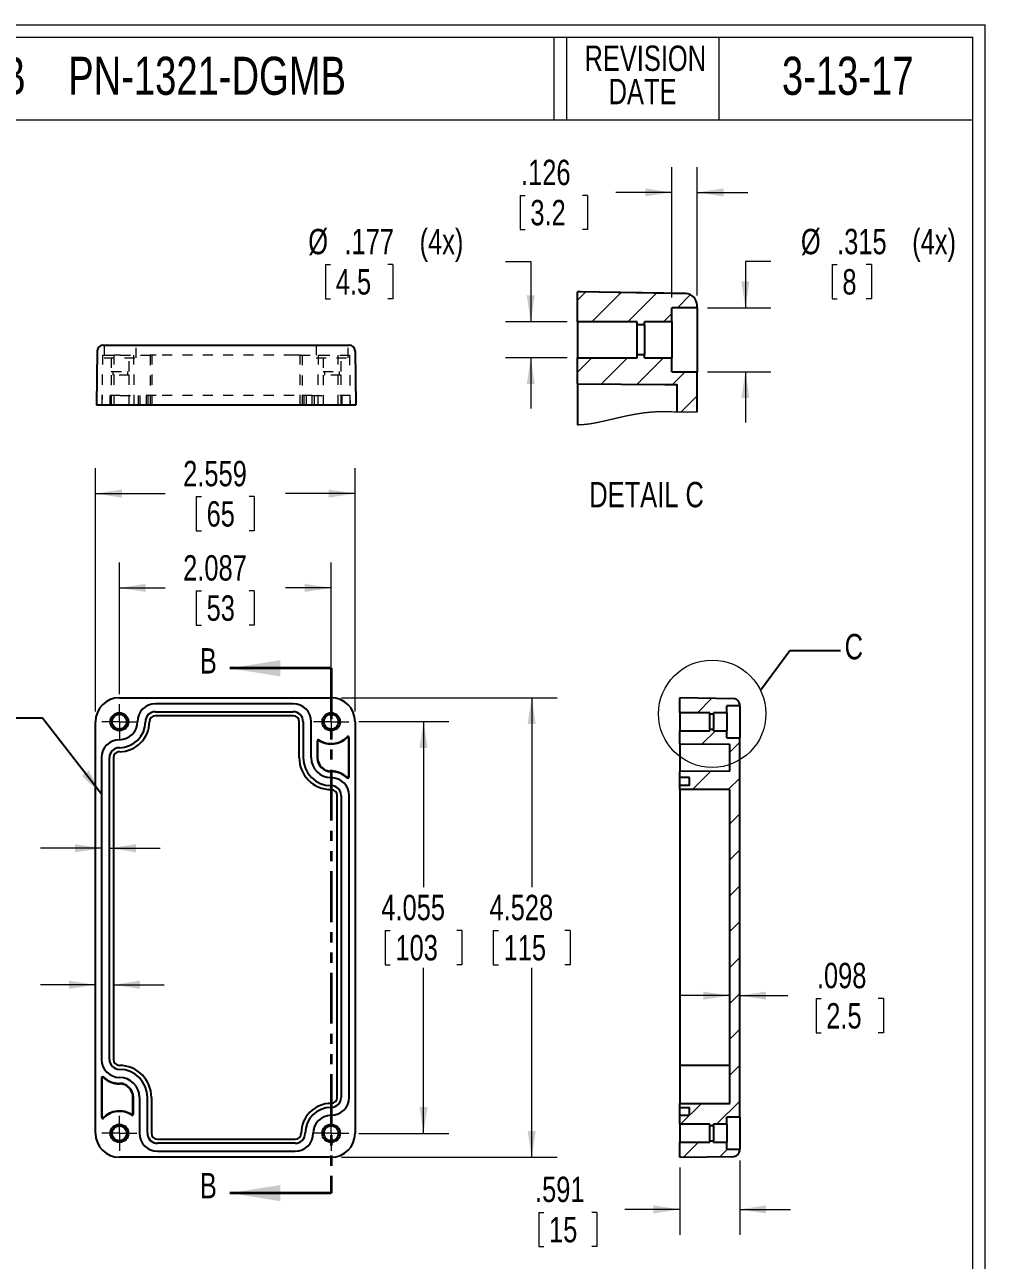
# Model space of a CAD drawing. Header units: inches. Extents: x 0.5 to 33.5, y 0.5 to 21.5.
# Drawn here: x 24.04 to 33.5, y 9.36 to 21.53 of the extents above; entities that cross this region are included whole.
import ezdxf

# ---------------------------------------------------------------- set-up
doc = ezdxf.new("R2010")
doc.units = ezdxf.units.IN
doc.header["$LTSCALE"] = 2
doc.header["$MEASUREMENT"] = 0
doc.linetypes.add('HIDDEN', pattern=[0.075, 0.05, -0.025])
doc.linetypes.add('PHANTOM', pattern=[0.5, 0.25, -0.05, 0.05, -0.05, 0.05, -0.05])
doc.styles.add('SLDTEXTSTYLE0', font='TXT', dxfattribs={"width": 0.75})
doc.dimstyles.new('SLDDIMSTYLE0', dxfattribs={"dimtxt": 0.25, "dimasz": 0.26, "dimexe": 0, "dimexo": 0.0625, "dimgap": 0.0625, "dimtad": 0, "dimtih": 1, "dimtoh": 1, "dimdec": 3, "dimrnd": 1e-09, "dimzin": 12, "dimdsep": 46, "dimtxsty": 'SLDTEXTSTYLE0', "dimsah": 1, "dimcen": 0.09, "dimadec": 0, "dimazin": 3, "dimtfac": 1, "dimtdec": 3, "dimtofl": 0, "dimtmove": 0, "dimatfit": 3, "dimfxl": 1, "dimfrac": 2, "dimtolj": 1, "dimtzin": 12, "dimarcsym": 0})
doc.dimstyles.new('SLDDIMSTYLE4', dxfattribs={"dimtxt": 0.25, "dimasz": 0.26, "dimexe": 0, "dimexo": 0.0625, "dimgap": 0.0625, "dimtad": 0, "dimtih": 1, "dimtoh": 1, "dimdec": 3, "dimrnd": 1e-09, "dimzin": 12, "dimdsep": 46, "dimtxsty": 'SLDTEXTSTYLE0', "dimsah": 1, "dimcen": 0.09, "dimadec": 0, "dimazin": 3, "dimtfac": 1, "dimtdec": 3, "dimtmove": 0, "dimatfit": 0, "dimfxl": 1, "dimfrac": 2, "dimtolj": 1, "dimtzin": 12, "dimarcsym": 0})
doc.dimstyles.new('SLDDIMSTYLE5', dxfattribs={"dimtxt": 0.18, "dimasz": 0.26, "dimexe": 0, "dimexo": 0.0625, "dimgap": 0, "dimtad": 0, "dimtih": 1, "dimtoh": 1, "dimdec": 0, "dimrnd": 1e-09, "dimzin": 0, "dimdsep": 46, "dimtxsty": 'Standard', "dimsah": 1, "dimcen": 0.09, "dimadec": 0, "dimazin": 0, "dimtfac": 0.26, "dimtdec": 0, "dimtofl": 0, "dimtmove": 0, "dimatfit": 3, "dimfxl": 1, "dimfrac": 2, "dimtolj": 1, "dimtzin": 0, "dimarcsym": 0})
doc.dimstyles.new('SLDDIMSTYLE7', dxfattribs={"dimtxt": 0.18, "dimasz": 0.26, "dimexe": 0, "dimexo": 0.0625, "dimgap": 0, "dimtad": 0, "dimtih": 1, "dimtoh": 1, "dimdec": 0, "dimrnd": 1e-09, "dimzin": 0, "dimdsep": 46, "dimtxsty": 'Standard', "dimblk1": 'NONE', "dimblk2": 'NONE', "dimsah": 1, "dimcen": 0.09, "dimadec": 0, "dimazin": 0, "dimtfac": 0.26, "dimtdec": 0, "dimtofl": 0, "dimtmove": 0, "dimatfit": 3, "dimldrblk": 'NONE', "dimfxl": 1, "dimfrac": 2, "dimtolj": 1, "dimtzin": 0, "dimarcsym": 0})
doc.dimstyles.new('SLDDIMSTYLE8', dxfattribs={"dimtxt": 0.25, "dimasz": 0.26, "dimexe": 0, "dimexo": 0.0625, "dimgap": 0.0625, "dimtad": 0, "dimtih": 1, "dimtoh": 1, "dimdec": 3, "dimlfac": 0.5, "dimrnd": 1e-09, "dimzin": 12, "dimdsep": 46, "dimtxsty": 'SLDTEXTSTYLE0', "dimsah": 1, "dimcen": 0.09, "dimadec": 0, "dimazin": 3, "dimtfac": 1, "dimtdec": 3, "dimtmove": 0, "dimatfit": 0, "dimfxl": 1, "dimfrac": 2, "dimtolj": 1, "dimtzin": 12, "dimarcsym": 0})

# ---------------------------------------------------------------- blocks, each defined once
blk = doc.blocks.new('SW_NOTE_5')
at = {"color": 0, "linetype": 'Continuous', "lineweight": 0, "char_height": 0.25, "attachment_point": 2, "style": 'SLDTEXTSTYLE0'}
for s, insert in [('REVISION', (0.734, 0.322)), ('DATE', (0.707, -0.006))]:
    blk.add_mtext(s, dxfattribs=dict(at, insert=insert))
blk = doc.blocks.new('_D_33')
at = {"color": 7, "linetype": 'Continuous', "lineweight": 18}
for p, q in [((24.733, 14.768), (24.733, 17.165)), ((27.292, 14.768), (27.292, 17.165)), ((24.733, 16.915), (25.421, 16.915)), ((25.726, 16.885), (25.726, 16.548)), ((25.726, 16.885), (25.777, 16.885)), ((26.298, 16.885), (26.248, 16.885)), ((26.298, 16.885), (26.298, 16.548)), ((27.292, 16.915), (26.604, 16.915)), ((25.726, 16.548), (25.777, 16.548)), ((26.298, 16.548), (26.248, 16.548))]:
    blk.add_line(p, q, dxfattribs=at)
for points in [[(24.733, 16.915), (24.993, 16.875), (24.993, 16.955)], [(27.292, 16.915), (27.032, 16.955), (27.032, 16.875)]]:
    blk.add_solid(points, dxfattribs=at)
at = {"color": 7, "linetype": 'Continuous', "lineweight": 18, "char_height": 0.25, "attachment_point": 1, "style": 'SLDTEXTSTYLE0'}
for s, insert in [('2.559', (25.597, 17.237)), ('65', (25.828, 16.84))]:
    blk.add_mtext(s, dxfattribs=dict(at, insert=insert))
blk = doc.blocks.new('_D_34')
at = {"color": 7, "linetype": 'Continuous', "lineweight": 18}
for p, q in [((27.328, 14.668), (28.216, 14.668)), ((27.966, 14.668), (27.966, 13.037)), ((27.587, 12.61), (27.587, 12.273)), ((27.587, 12.61), (27.638, 12.61)), ((28.344, 12.61), (28.293, 12.61)), ((28.344, 12.61), (28.344, 12.273)), ((27.587, 12.273), (27.638, 12.273)), ((27.966, 10.612), (27.966, 12.243)), ((28.344, 12.273), (28.293, 12.273)), ((27.328, 10.612), (28.216, 10.612))]:
    blk.add_line(p, q, dxfattribs=at)
for points in [[(27.966, 14.668), (27.926, 14.408), (28.006, 14.408)], [(27.966, 10.612), (28.006, 10.872), (27.926, 10.872)]]:
    blk.add_solid(points, dxfattribs=at)
at = {"color": 7, "linetype": 'Continuous', "lineweight": 18, "char_height": 0.25, "attachment_point": 1, "style": 'SLDTEXTSTYLE0'}
for s, insert in [('4.055', (27.55, 12.962)), ('103', (27.689, 12.566))]:
    blk.add_mtext(s, dxfattribs=dict(at, insert=insert))
blk = doc.blocks.new('_D_35')
at = {"color": 7, "linetype": 'Continuous', "lineweight": 18}
for p, q in [((27.156, 14.904), (29.282, 14.904)), ((29.032, 14.904), (29.032, 13.037)), ((28.653, 12.61), (28.653, 12.273)), ((28.653, 12.61), (28.704, 12.61)), ((29.41, 12.61), (29.36, 12.61)), ((29.41, 12.61), (29.41, 12.273)), ((28.653, 12.273), (28.704, 12.273)), ((29.032, 10.376), (29.032, 12.243)), ((29.41, 12.273), (29.36, 12.273)), ((27.156, 10.376), (29.282, 10.376))]:
    blk.add_line(p, q, dxfattribs=at)
for points in [[(29.032, 14.904), (28.992, 14.644), (29.072, 14.644)], [(29.032, 10.376), (29.072, 10.636), (28.992, 10.636)]]:
    blk.add_solid(points, dxfattribs=at)
at = {"color": 7, "linetype": 'Continuous', "lineweight": 18, "char_height": 0.25, "attachment_point": 1, "style": 'SLDTEXTSTYLE0'}
for s, insert in [('4.528', (28.616, 12.962)), ('115', (28.755, 12.566))]:
    blk.add_mtext(s, dxfattribs=dict(at, insert=insert))
blk = doc.blocks.new('_D_36')
at = {"color": 7, "linetype": 'Continuous', "lineweight": 18}
for p, q in [((23.498, 13.391), (23.498, 13.054)), ((23.498, 13.391), (23.549, 13.391)), ((23.886, 13.391), (23.835, 13.391)), ((23.886, 13.391), (23.886, 13.054)), ((24.792, 13.421), (24.191, 13.421)), ((24.871, 13.421), (25.371, 13.421)), ((23.498, 13.054), (23.549, 13.054)), ((23.886, 13.054), (23.835, 13.054))]:
    blk.add_line(p, q, dxfattribs=at)
for points in [[(24.792, 13.421), (24.532, 13.461), (24.532, 13.381)], [(24.871, 13.421), (25.131, 13.381), (25.131, 13.461)]]:
    blk.add_solid(points, dxfattribs=at)
at = {"color": 7, "linetype": 'Continuous', "lineweight": 18, "char_height": 0.25, "attachment_point": 1, "style": 'SLDTEXTSTYLE0'}
for s, insert in [('.079', (23.369, 13.743)), ('2', (23.6, 13.347))]:
    blk.add_mtext(s, dxfattribs=dict(at, insert=insert))
blk = doc.blocks.new('_D_37')
at = {"color": 7, "linetype": 'Continuous', "lineweight": 18}
for p, q in [((24.969, 14.94), (24.969, 16.236)), ((27.056, 14.94), (27.056, 16.236)), ((24.969, 15.986), (25.421, 15.986)), ((25.726, 15.956), (25.726, 15.619)), ((25.726, 15.956), (25.777, 15.956)), ((26.298, 15.956), (26.248, 15.956)), ((26.298, 15.956), (26.298, 15.619)), ((27.056, 15.986), (26.604, 15.986)), ((25.726, 15.619), (25.777, 15.619)), ((26.298, 15.619), (26.248, 15.619))]:
    blk.add_line(p, q, dxfattribs=at)
for points in [[(24.969, 15.986), (25.229, 15.946), (25.229, 16.026)], [(27.056, 15.986), (26.796, 16.026), (26.796, 15.946)]]:
    blk.add_solid(points, dxfattribs=at)
at = {"color": 7, "linetype": 'Continuous', "lineweight": 18, "char_height": 0.25, "attachment_point": 1, "style": 'SLDTEXTSTYLE0'}
for s, insert in [('2.087', (25.597, 16.308)), ('53', (25.828, 15.912))]:
    blk.add_mtext(s, dxfattribs=dict(at, insert=insert))
blk = doc.blocks.new('_D_38')
at = {"color": 7, "linetype": 'Continuous', "lineweight": 18}
for p, q in [((24.733, 12.076), (24.192, 12.076)), ((24.91, 12.076), (25.41, 12.076)), ((22.529, 12.046), (22.529, 11.709)), ((22.529, 12.046), (22.58, 12.046)), ((23.193, 12.046), (23.143, 12.046)), ((23.193, 12.046), (23.193, 11.709)), ((22.529, 11.709), (22.58, 11.709)), ((23.193, 11.709), (23.143, 11.709))]:
    blk.add_line(p, q, dxfattribs=at)
for points in [[(24.733, 12.076), (24.473, 12.116), (24.473, 12.036)], [(24.91, 12.076), (25.17, 12.036), (25.17, 12.116)]]:
    blk.add_solid(points, dxfattribs=at)
at = {"color": 7, "linetype": 'Continuous', "lineweight": 18, "char_height": 0.25, "attachment_point": 1, "style": 'SLDTEXTSTYLE0'}
for s, insert in [('.177', (22.538, 12.398)), ('TYP.', (23.389, 12.398)), ('4.5', (22.63, 12.002))]:
    blk.add_mtext(s, dxfattribs=dict(at, insert=insert))
blk = doc.blocks.new('SW_CENTERMARKSYMBOL_22')
at = {"color": 0, "linetype": 'Continuous', "lineweight": 18}
for p, q in [((0, 0.1), (0, 0.173)), ((-0.1, 0), (-0.173, 0)), ((0, 0), (-0.1, 0)), ((0, 0), (0, 0.1)), ((0, 0), (0, -0.1)), ((0, 0), (0.1, 0)), ((0.1, 0), (0.173, 0)), ((0, -0.1), (0, -0.173))]:
    blk.add_line(p, q, dxfattribs=at)
blk = doc.blocks.new('SW_CENTERMARKSYMBOL_23')
at = {"color": 0, "linetype": 'Continuous', "lineweight": 18}
for p, q in [((0, 0.1), (0, 0.173)), ((-0.1, 0), (-0.173, 0)), ((0, 0), (-0.1, 0)), ((0, 0), (0, 0.1)), ((0, 0), (0, -0.1)), ((0, 0), (0.1, 0)), ((0.1, 0), (0.173, 0)), ((0, -0.1), (0, -0.173))]:
    blk.add_line(p, q, dxfattribs=at)
blk = doc.blocks.new('SW_CENTERMARKSYMBOL_24')
at = {"color": 0, "linetype": 'Continuous', "lineweight": 18}
for p, q in [((0, 0.1), (0, 0.173)), ((-0.1, 0), (-0.173, 0)), ((0, 0), (-0.1, 0)), ((0, 0), (0, 0.1)), ((0, 0), (0, -0.1)), ((0, 0), (0.1, 0)), ((0.1, 0), (0.173, 0)), ((0, -0.1), (0, -0.173))]:
    blk.add_line(p, q, dxfattribs=at)
blk = doc.blocks.new('SW_CENTERMARKSYMBOL_25')
at = {"color": 0, "linetype": 'Continuous', "lineweight": 18}
for p, q in [((0, 0.1), (0, 0.173)), ((-0.1, 0), (-0.173, 0)), ((0, 0), (-0.1, 0)), ((0, 0), (0, 0.1)), ((0, 0), (0, -0.1)), ((0, 0), (0.1, 0)), ((0.1, 0), (0.173, 0)), ((0, -0.1), (0, -0.173))]:
    blk.add_line(p, q, dxfattribs=at)
blk = doc.blocks.new('_D_39')
at = {"color": 7, "linetype": 'Continuous', "lineweight": 18}
for p, q in [((30.984, 11.969), (30.484, 11.969)), ((31.082, 11.969), (31.557, 11.969)), ((31.834, 11.94), (31.834, 11.603)), ((31.834, 11.94), (31.884, 11.94)), ((32.498, 11.94), (32.448, 11.94)), ((32.498, 11.94), (32.498, 11.603)), ((31.834, 11.603), (31.884, 11.603)), ((32.498, 11.603), (32.448, 11.603))]:
    blk.add_line(p, q, dxfattribs=at)
for points in [[(30.984, 11.969), (30.724, 12.009), (30.724, 11.929)], [(31.082, 11.969), (31.342, 11.929), (31.342, 12.009)]]:
    blk.add_solid(points, dxfattribs=at)
at = {"color": 7, "linetype": 'Continuous', "lineweight": 18, "char_height": 0.25, "attachment_point": 1, "style": 'SLDTEXTSTYLE0'}
for s, insert in [('.098', (31.843, 12.292)), ('2.5', (31.935, 11.895))]:
    blk.add_mtext(s, dxfattribs=dict(at, insert=insert))
blk = doc.blocks.new('_D_40')
at = {"color": 7, "linetype": 'Continuous', "lineweight": 18}
for p, q in [((30.492, 10.276), (30.492, 9.613)), ((31.082, 10.345), (31.082, 9.613)), ((30.492, 9.863), (29.951, 9.863)), ((31.082, 9.863), (31.582, 9.863)), ((29.102, 9.833), (29.102, 9.496)), ((29.102, 9.833), (29.153, 9.833)), ((29.674, 9.833), (29.624, 9.833)), ((29.674, 9.833), (29.674, 9.496)), ((29.102, 9.496), (29.153, 9.496)), ((29.674, 9.496), (29.624, 9.496))]:
    blk.add_line(p, q, dxfattribs=at)
for points in [[(30.492, 9.863), (30.232, 9.903), (30.232, 9.823)], [(31.082, 9.863), (31.342, 9.823), (31.342, 9.903)]]:
    blk.add_solid(points, dxfattribs=at)
at = {"color": 7, "linetype": 'Continuous', "lineweight": 18, "char_height": 0.25, "attachment_point": 1, "style": 'SLDTEXTSTYLE0'}
for s, insert in [('.591', (29.065, 10.185)), ('15', (29.203, 9.789))]:
    blk.add_mtext(s, dxfattribs=dict(at, insert=insert))
blk = doc.blocks.new('_None')
blk = doc.blocks.new('SW_HATCH_0')
at = {"color": 0, "linetype": 'Continuous', "lineweight": 18}
for p, q in [((0, 0), (0.083, 0.083)), ((0.142, -0.211), (0.43, 0.077)), ((0.496, -0.211), (0.778, 0.07)), ((0.987, -0.073), (1.113, 0.053)), ((0.849, -0.211), (0.929, -0.132)), ((0, -0.707), (0.142, -0.566)), ((0.237, -0.824), (0.495, -0.566)), ((0.588, -0.827), (0.849, -0.566)), ((0.938, -0.83), (1.064, -0.703)), ((1.022, -1.099), (1.181, -0.94))]:
    blk.add_line(p, q, dxfattribs=at)
blk = doc.blocks.new('_D_41')
at = {"color": 7, "linetype": 'Continuous', "lineweight": 18}
for p, q in [((31.388, 19.2), (31.138, 19.2)), ((31.138, 19.2), (31.138, 18.746)), ((31.993, 19.171), (31.993, 18.834)), ((31.993, 19.171), (32.044, 19.171)), ((32.38, 19.171), (32.33, 19.171)), ((32.38, 19.171), (32.38, 18.834)), ((31.993, 18.834), (32.044, 18.834)), ((32.38, 18.834), (32.33, 18.834)), ((30.763, 18.746), (31.388, 18.746)), ((30.763, 18.116), (31.388, 18.116)), ((31.138, 18.116), (31.138, 17.616))]:
    blk.add_line(p, q, dxfattribs=at)
for points in [[(31.138, 18.746), (31.178, 19.006), (31.098, 19.006)], [(31.138, 18.116), (31.098, 17.856), (31.178, 17.856)]]:
    blk.add_solid(points, dxfattribs=at)
at = {"color": 7, "linetype": 'Continuous', "lineweight": 18, "char_height": 0.25, "attachment_point": 1, "style": 'SLDTEXTSTYLE0'}
for s, insert in [('%%c', (31.685, 19.523)), ('.315', (32.042, 19.523)), ('(4x)', (32.782, 19.523)), ('8', (32.094, 19.126))]:
    blk.add_mtext(s, dxfattribs=dict(at, insert=insert))
blk = doc.blocks.new('_D_42')
at = {"color": 7, "linetype": 'Continuous', "lineweight": 18}
for p, q in [((26.999, 19.171), (26.999, 18.834)), ((26.999, 19.171), (27.05, 19.171)), ((27.664, 19.171), (27.613, 19.171)), ((27.664, 19.171), (27.664, 18.834)), ((28.773, 19.2), (29.023, 19.2)), ((29.023, 19.2), (29.023, 18.608)), ((26.999, 18.834), (27.05, 18.834)), ((27.664, 18.834), (27.613, 18.834)), ((29.382, 18.608), (28.773, 18.608)), ((29.382, 18.253), (28.773, 18.253)), ((29.023, 18.253), (29.023, 17.753))]:
    blk.add_line(p, q, dxfattribs=at)
for points in [[(29.023, 18.608), (29.063, 18.868), (28.983, 18.868)], [(29.023, 18.253), (28.983, 17.993), (29.063, 17.993)]]:
    blk.add_solid(points, dxfattribs=at)
at = {"color": 7, "linetype": 'Continuous', "lineweight": 18, "char_height": 0.25, "attachment_point": 1, "style": 'SLDTEXTSTYLE0'}
for s, insert in [('%%c', (26.83, 19.523)), ('.177', (27.187, 19.523)), ('(4x)', (27.927, 19.523)), ('4.5', (27.101, 19.126))]:
    blk.add_mtext(s, dxfattribs=dict(at, insert=insert))
blk = doc.blocks.new('_D_43')
at = {"color": 7, "linetype": 'Continuous', "lineweight": 18}
for p, q in [((30.412, 18.846), (30.412, 20.132)), ((30.663, 18.866), (30.663, 20.132)), ((28.918, 19.852), (28.918, 19.515)), ((28.918, 19.852), (28.969, 19.852)), ((29.583, 19.852), (29.532, 19.852)), ((29.583, 19.852), (29.583, 19.515)), ((30.412, 19.882), (29.86, 19.882)), ((30.663, 19.882), (31.163, 19.882)), ((28.918, 19.515), (28.969, 19.515)), ((29.583, 19.515), (29.532, 19.515))]:
    blk.add_line(p, q, dxfattribs=at)
for points in [[(30.412, 19.882), (30.152, 19.922), (30.152, 19.842)], [(30.663, 19.882), (30.923, 19.842), (30.923, 19.922)]]:
    blk.add_solid(points, dxfattribs=at)
at = {"color": 7, "linetype": 'Continuous', "lineweight": 18, "char_height": 0.25, "attachment_point": 1, "style": 'SLDTEXTSTYLE0'}
for s, insert in [('.126', (28.927, 20.204)), ('3.2', (29.019, 19.808))]:
    blk.add_mtext(s, dxfattribs=dict(at, insert=insert))

msp = doc.modelspace()

# ---------------------------------------------------------------- hatches: boundary and pattern name
at = {"linetype": 'Continuous', "lineweight": 18}
h = msp.add_hatch(dxfattribs=at)
h.set_pattern_fill('ANSI31', scale=2, style=0)
edge = h.paths.add_edge_path(flags=0)
edge.add_line((30.7871, 14.7562), (30.7871, 14.7404))
edge.add_line((30.7871, 14.7404), (30.8226, 14.7404))
edge.add_line((30.8226, 14.7404), (30.8226, 14.7562))
edge.add_line((30.8226, 14.7562), (30.9564, 14.7562))
edge.add_line((30.9564, 14.7562), (30.9564, 14.8251))
edge.add_line((30.9564, 14.8251), (31.0824, 14.8251))
edge.add_line((31.0824, 14.8251), (31.0824, 14.8355))
edge.add_spline(control_points=[(31.0824, 14.8355), (31.0824, 14.8421), (31.0813, 14.8488), (31.0791, 14.855), (31.0769, 14.8613), (31.0736, 14.8672), (31.0695, 14.8724), (31.0654, 14.8775), (31.0603, 14.882), (31.0547, 14.8855), (31.0491, 14.889), (31.0428, 14.8916), (31.0363, 14.8931), (31.0324, 14.894), (31.0284, 14.8944), (31.0244, 14.8945)], knot_values=[0, 0, 0, 0, 0.0005037, 0.0005037, 0.0005037, 0.0010073, 0.0010073, 0.0010073, 0.001511, 0.001511, 0.001511, 0.0020146, 0.0020146, 0.0020146, 0.0023171, 0.0023171, 0.0023171, 0.0023171], weights=[1, 1, 1, 1, 1, 1, 1, 1, 1, 1, 1, 1, 1, 1, 1, 1], degree=3, periodic=0)
edge.add_spline(control_points=[(31.0244, 14.8945), (31.0025, 14.8949), (30.9806, 14.8953), (30.9587, 14.8957), (30.8093, 14.8983), (30.6599, 14.9009), (30.5105, 14.9035), (30.5043, 14.9036), (30.4981, 14.9037), (30.4919, 14.9038)], knot_values=[0.0097189, 0.0097189, 0.0097189, 0.0097189, 0.0113873, 0.0113873, 0.0113873, 0.0227746, 0.0227746, 0.0227746, 0.0232472, 0.0232472, 0.0232472, 0.0232472], weights=[1, 1, 1, 1, 1, 1, 1, 1, 1, 1], degree=3, periodic=0)
edge.add_line((30.4919, 14.9038), (30.4919, 14.7562))
edge.add_line((30.4919, 14.7562), (30.7871, 14.7562))
h = msp.add_hatch(dxfattribs=at)
h.set_pattern_fill('ANSI31', scale=2, style=0)
edge = h.paths.add_edge_path(flags=0)
edge.add_line((30.4919, 14.0377), (30.4919, 13.9983))
edge.add_line((30.4919, 13.9983), (30.984, 13.9983))
edge.add_line((30.984, 13.9983), (30.984, 10.9077))
edge.add_line((30.984, 10.9077), (30.4919, 10.9077))
edge.add_line((30.4919, 10.9077), (30.4919, 10.8684))
edge.add_line((30.4919, 10.8684), (30.5864, 10.8684))
edge.add_line((30.5864, 10.8684), (30.5864, 10.7896))
edge.add_line((30.5864, 10.7896), (30.4919, 10.7896))
edge.add_line((30.4919, 10.7896), (30.4919, 10.7011))
edge.add_line((30.4919, 10.7011), (30.7871, 10.7011))
edge.add_line((30.7871, 10.7011), (30.7871, 10.6853))
edge.add_line((30.7871, 10.6853), (30.8226, 10.6853))
edge.add_line((30.8226, 10.6853), (30.8226, 10.7011))
edge.add_line((30.8226, 10.7011), (30.9564, 10.7011))
edge.add_line((30.9564, 10.7011), (30.9564, 10.77))
edge.add_line((30.9564, 10.77), (31.0824, 10.77))
edge.add_line((31.0824, 10.77), (31.0824, 14.5101))
edge.add_line((31.0824, 14.5101), (30.9564, 14.5101))
edge.add_line((30.9564, 14.5101), (30.9564, 14.579))
edge.add_line((30.9564, 14.579), (30.8226, 14.579))
edge.add_line((30.8226, 14.579), (30.8226, 14.5948))
edge.add_line((30.8226, 14.5948), (30.7871, 14.5948))
edge.add_line((30.7871, 14.5948), (30.7871, 14.579))
edge.add_line((30.7871, 14.579), (30.4919, 14.579))
edge.add_line((30.4919, 14.579), (30.4919, 14.4511))
edge.add_spline(control_points=[(30.4919, 14.4511), (30.6353, 14.4498), (30.7787, 14.4486), (30.9222, 14.4473), (30.9428, 14.4471), (30.9634, 14.4469), (30.984, 14.4468)], knot_values=[0.023314, 0.023314, 0.023314, 0.023314, 0.0342441, 0.0342441, 0.0342441, 0.0358145, 0.0358145, 0.0358145, 0.0358145], weights=[1, 1, 1, 1, 1, 1, 1], degree=3, periodic=0)
edge.add_line((30.984, 14.4468), (30.984, 14.1798))
edge.add_spline(control_points=[(30.984, 14.1798), (30.9634, 14.1796), (30.9428, 14.1794), (30.9222, 14.1792), (30.7788, 14.178), (30.6353, 14.1767), (30.4919, 14.1755)], knot_values=[0.0105157, 0.0105157, 0.0105157, 0.0105157, 0.0120853, 0.0120853, 0.0120853, 0.0230162, 0.0230162, 0.0230162, 0.0230162], weights=[1, 1, 1, 1, 1, 1, 1], degree=3, periodic=0)
edge.add_line((30.4919, 14.1755), (30.4919, 14.1164))
edge.add_line((30.4919, 14.1164), (30.5864, 14.1164))
edge.add_line((30.5864, 14.1164), (30.5864, 14.0377))
edge.add_line((30.5864, 14.0377), (30.4919, 14.0377))
h = msp.add_hatch(dxfattribs=at)
h.set_pattern_fill('ANSI31', scale=2, style=0)
edge = h.paths.add_edge_path(flags=0)
edge.add_line((30.7871, 10.5396), (30.7871, 10.5239))
edge.add_line((30.7871, 10.5239), (30.4919, 10.5239))
edge.add_line((30.4919, 10.5239), (30.4919, 10.3763))
edge.add_spline(control_points=[(30.4919, 10.3763), (30.4981, 10.3764), (30.5043, 10.3765), (30.5105, 10.3766), (30.6599, 10.3792), (30.8093, 10.3818), (30.9587, 10.3844), (30.9806, 10.3848), (31.0025, 10.3852), (31.0244, 10.3855)], knot_values=[0.0291205, 0.0291205, 0.0291205, 0.0291205, 0.029593, 0.029593, 0.029593, 0.0409803, 0.0409803, 0.0409803, 0.0426487, 0.0426487, 0.0426487, 0.0426487], weights=[1, 1, 1, 1, 1, 1, 1, 1, 1, 1], degree=3, periodic=0)
edge.add_spline(control_points=[(31.0244, 10.3855), (31.031, 10.3857), (31.0377, 10.3869), (31.0439, 10.3892), (31.0501, 10.3915), (31.056, 10.3949), (31.0611, 10.3991), (31.0661, 10.4033), (31.0706, 10.4085), (31.074, 10.4142), (31.0774, 10.4198), (31.0799, 10.4262), (31.0812, 10.4326), (31.082, 10.4366), (31.0824, 10.4406), (31.0824, 10.4446)], knot_values=[0, 0, 0, 0, 0.0005037, 0.0005037, 0.0005037, 0.0010073, 0.0010073, 0.0010073, 0.001511, 0.001511, 0.001511, 0.0020146, 0.0020146, 0.0020146, 0.0023171, 0.0023171, 0.0023171, 0.0023171], weights=[1, 1, 1, 1, 1, 1, 1, 1, 1, 1, 1, 1, 1, 1, 1, 1], degree=3, periodic=0)
edge.add_line((31.0824, 10.4446), (31.0824, 10.455))
edge.add_line((31.0824, 10.455), (30.9564, 10.455))
edge.add_line((30.9564, 10.455), (30.9564, 10.5239))
edge.add_line((30.9564, 10.5239), (30.8226, 10.5239))
edge.add_line((30.8226, 10.5239), (30.8226, 10.5396))
edge.add_line((30.8226, 10.5396), (30.7871, 10.5396))

# ---------------------------------------------------------------- linework, layer by layer
at = {"color": 7, "linetype": 'Continuous', "lineweight": 18}
for p, q in [((0.5025, 21.5341), (33.5025, 21.5341)), ((33.5025, 0.5341), (33.5025, 21.5341)), ((0.6265, 21.4101), (33.3785, 21.4101)), ((29.2545, 20.5981), (29.2545, 21.4101)), ((29.3785, 20.5981), (29.3785, 21.4101)), ((30.8785, 20.5981), (30.8785, 21.4101)), ((33.3785, 0.6581), (33.3785, 21.4101)), ((0.6265, 20.5981), (33.3785, 20.5981))]:
    msp.add_line(p, q, dxfattribs=at)
at = {"color": 7, "linetype": 'Continuous', "lineweight": 25}
for p, q in [((29.4824, 18.6078), (29.4824, 18.9031)), ((30.5474, 18.8845), (29.4824, 18.9031)), ((30.6635, 18.7456), (30.6635, 18.7664)), ((30.6635, 18.7456), (30.4115, 18.7456)), ((30.4115, 18.6078), (30.4115, 18.7456)), ((30.6635, 18.7456), (30.6635, 18.1157)), ((30.0729, 18.6078), (29.4824, 18.6078)), ((29.4824, 18.6078), (29.4824, 18.2535)), ((30.0729, 18.5763), (30.0729, 18.6078)), ((30.1438, 18.5763), (30.0729, 18.5763)), ((30.0729, 18.285), (30.0729, 18.5763)), ((30.4115, 18.6078), (30.1438, 18.6078)), ((30.1438, 18.5763), (30.1438, 18.6078)), ((30.1438, 18.5763), (30.1438, 18.285)), ((30.4115, 18.6078), (30.4115, 18.2535)), ((24.7506, 18.3203), (24.7413, 17.7878)), ((24.8096, 18.3783), (24.9775, 18.3783)), ((24.9775, 18.3783), (27.0641, 18.3783)), ((27.0641, 18.3783), (27.232, 18.3783)), ((27.2911, 18.3203), (27.3003, 17.7878)), ((30.0729, 18.2535), (30.0729, 18.285)), ((30.0729, 18.285), (30.1438, 18.285)), ((30.1438, 18.2535), (30.1438, 18.285)), ((29.4824, 17.9976), (29.4824, 18.2535)), ((29.4824, 18.2535), (30.0729, 18.2535)), ((30.1438, 18.2535), (30.4115, 18.2535)), ((30.4115, 18.1157), (30.4115, 18.2535)), ((30.4115, 18.1157), (30.6635, 18.1157)), ((30.6635, 17.7208), (30.6635, 18.1157)), ((29.4824, 17.9976), (29.4824, 17.722)), ((30.4666, 17.7205), (30.4666, 17.989)), ((24.7413, 17.7878), (24.9775, 17.7878)), ((24.9775, 17.7878), (27.0641, 17.7878)), ((27.0641, 17.7878), (27.3003, 17.7878)), ((29.4824, 17.722), (29.4824, 17.5937)), ((24.9689, 14.9038), (27.0556, 14.9038)), ((30.4919, 14.7562), (30.4919, 14.9038)), ((31.0244, 14.8945), (30.4919, 14.9038)), ((26.6815, 14.8448), (25.3233, 14.8448)), ((25.3233, 14.766), (26.6815, 14.766)), ((30.7871, 14.7562), (30.4919, 14.7562)), ((30.4919, 14.7562), (30.4919, 14.579)), ((30.7871, 14.7404), (30.7871, 14.7562)), ((30.8226, 14.7404), (30.7871, 14.7404)), ((30.7871, 14.5948), (30.7871, 14.7404)), ((30.9564, 14.7562), (30.8226, 14.7562)), ((30.8226, 14.7404), (30.8226, 14.7562)), ((30.8226, 14.7404), (30.8226, 14.5948)), ((31.0824, 14.8251), (30.9564, 14.8251)), ((30.9564, 14.7562), (30.9564, 14.8251)), ((30.9564, 14.7562), (30.9564, 14.579)), ((31.0824, 14.8251), (31.0824, 14.8355)), ((31.0824, 14.8251), (31.0824, 14.5101)), ((24.7327, 10.6125), (24.7327, 14.6676)), ((26.6815, 14.7266), (25.3233, 14.7266)), ((26.7406, 14.3133), (26.7406, 14.6676)), ((26.78, 14.6676), (26.78, 14.3133)), ((26.8587, 14.3133), (26.8587, 14.6676)), ((27.2918, 14.6676), (27.2918, 10.6125)), ((27.2284, 14.1241), (27.2284, 14.5101)), ((27.2327, 14.1241), (27.2327, 14.5101)), ((30.4919, 14.4511), (30.4919, 14.579)), ((30.4919, 14.579), (30.7871, 14.579)), ((30.7871, 14.579), (30.7871, 14.5948)), ((30.7871, 14.5948), (30.8226, 14.5948)), ((30.8226, 14.579), (30.8226, 14.5948)), ((30.8226, 14.579), (30.9564, 14.579)), ((30.9564, 14.5101), (30.9564, 14.579)), ((30.9564, 14.5101), (31.0824, 14.5101)), ((31.0824, 10.77), (31.0824, 14.5101)), ((26.9178, 14.4771), (26.9178, 14.3133)), ((26.9221, 14.4771), (26.9221, 14.3133)), ((30.4919, 14.4511), (30.984, 14.4468)), ((30.4919, 14.4511), (30.4919, 14.3133)), ((30.984, 14.1798), (30.984, 14.4468)), ((24.7918, 14.3133), (24.7918, 11.3408)), ((24.8705, 11.3408), (24.8705, 14.3133)), ((24.9099, 14.3133), (24.9099, 11.3408)), ((30.4919, 14.3133), (30.4919, 14.1755)), ((30.984, 14.1798), (30.4919, 14.1755)), ((30.4919, 14.1164), (30.4919, 14.1755)), ((30.5864, 14.1164), (30.4919, 14.1164)), ((30.4919, 14.0377), (30.4919, 14.1164)), ((30.5864, 14.0377), (30.4919, 14.0377)), ((30.4919, 13.9983), (30.4919, 14.0377)), ((30.5864, 14.0377), (30.5864, 14.1164)), ((27.1146, 10.9668), (27.1146, 13.9392)), ((27.154, 13.9392), (27.154, 10.9668)), ((27.2327, 10.9668), (27.2327, 13.9392)), ((30.984, 13.9983), (30.4919, 13.9983)), ((30.4919, 13.9983), (30.4919, 11.3408)), ((30.984, 10.9077), (30.984, 13.9983)), ((30.4919, 11.3408), (30.4919, 11.2818)), ((30.984, 11.2818), (30.4919, 11.2818)), ((30.4919, 11.2818), (30.4919, 10.9668)), ((24.7918, 11.1559), (24.7918, 10.77)), ((24.7961, 11.1559), (24.7961, 10.77)), ((25.1024, 10.8029), (25.1024, 10.9668)), ((25.1067, 10.8029), (25.1067, 10.9668)), ((25.1658, 10.9668), (25.1658, 10.6125)), ((25.2445, 10.6125), (25.2445, 10.9668)), ((25.2839, 10.9668), (25.2839, 10.6125)), ((30.4919, 10.9668), (30.4919, 10.9077)), ((30.4919, 10.8684), (30.4919, 10.9077)), ((30.4919, 10.9077), (30.984, 10.9077)), ((30.4919, 10.8684), (30.5864, 10.8684)), ((30.4919, 10.7896), (30.4919, 10.8684)), ((30.5864, 10.7896), (30.5864, 10.8684)), ((30.4919, 10.7011), (30.4919, 10.7896)), ((30.4919, 10.7896), (30.5864, 10.7896)), ((31.0824, 10.77), (30.9564, 10.77)), ((30.9564, 10.7011), (30.9564, 10.77)), ((31.0824, 10.77), (31.0824, 10.455)), ((30.7871, 10.7011), (30.4919, 10.7011)), ((30.4919, 10.7011), (30.4919, 10.5239)), ((30.7871, 10.6853), (30.7871, 10.7011)), ((30.8226, 10.6853), (30.7871, 10.6853)), ((30.7871, 10.5396), (30.7871, 10.6853)), ((30.9564, 10.7011), (30.8226, 10.7011)), ((30.8226, 10.6853), (30.8226, 10.7011)), ((30.8226, 10.6853), (30.8226, 10.5396)), ((30.9564, 10.7011), (30.9564, 10.5239)), ((25.343, 10.5534), (26.7012, 10.5534)), ((26.7012, 10.514), (25.343, 10.514)), ((30.4919, 10.3763), (30.4919, 10.5239)), ((30.4919, 10.5239), (30.7871, 10.5239)), ((30.7871, 10.5396), (30.8226, 10.5396)), ((30.7871, 10.5239), (30.7871, 10.5396)), ((30.8226, 10.5239), (30.8226, 10.5396)), ((30.8226, 10.5239), (30.9564, 10.5239)), ((30.9564, 10.455), (30.9564, 10.5239)), ((27.0556, 10.3763), (24.9689, 10.3763)), ((25.343, 10.4353), (26.7012, 10.4353)), ((30.4919, 10.3763), (31.0244, 10.3855)), ((30.9564, 10.455), (31.0824, 10.455)), ((31.0824, 10.4446), (31.0824, 10.455))]:
    msp.add_line(p, q, dxfattribs=at)
at = {"color": 7, "linetype": 'HIDDEN', "lineweight": 18}
for p, q in [((24.8003, 17.7878), (24.8046, 18.2799)), ((24.8046, 18.2799), (24.8172, 18.2799)), ((24.8172, 18.2799), (24.9185, 18.2799)), ((24.82, 18.3783), (24.82, 18.2524)), ((24.9185, 17.7878), (24.9185, 18.2799)), ((24.9775, 18.2799), (24.9185, 18.2799)), ((24.9775, 18.2799), (25.2728, 18.2799)), ((25.1153, 17.7878), (25.111, 18.2799)), ((25.135, 18.2524), (25.135, 18.3783)), ((25.3318, 18.2799), (25.2728, 18.2799)), ((25.2728, 18.2799), (25.2728, 17.7878)), ((25.2925, 17.7878), (25.2925, 18.2799)), ((26.6901, 18.2799), (25.3318, 18.2799)), ((26.7492, 18.2799), (26.6901, 18.2799)), ((26.7492, 17.7878), (26.7492, 18.2799)), ((26.7492, 18.2799), (26.9306, 18.2799)), ((26.7689, 18.2799), (26.7689, 17.7878)), ((26.9066, 18.3783), (26.9066, 18.2524)), ((26.9263, 17.7878), (26.9306, 18.2799)), ((26.9306, 18.2799), (26.9423, 18.2799)), ((26.9423, 18.2799), (27.224, 18.2799)), ((27.1232, 17.7878), (27.1232, 18.2799)), ((27.2216, 18.2524), (27.2216, 18.3783)), ((27.224, 18.2799), (27.237, 18.2799)), ((27.237, 18.2799), (27.2413, 17.7878)), ((24.82, 18.2524), (25.135, 18.2524)), ((24.8889, 18.2524), (24.8889, 18.1185)), ((25.0661, 18.1185), (25.0661, 18.2524)), ((26.9066, 18.2524), (27.2216, 18.2524)), ((26.9755, 18.2524), (26.9755, 18.1185)), ((27.1527, 18.1185), (27.1527, 18.2524)), ((24.8889, 18.1185), (25.0661, 18.1185)), ((25.0661, 18.0831), (24.8889, 18.0831)), ((24.8889, 18.0831), (24.8889, 17.7878)), ((24.9047, 18.1185), (24.9047, 18.0831)), ((25.0503, 18.0831), (25.0503, 18.1185)), ((25.0661, 17.7878), (25.0661, 18.0831)), ((26.9755, 18.1185), (27.1527, 18.1185)), ((27.1527, 18.0831), (26.9755, 18.0831)), ((26.9755, 18.0831), (26.9755, 17.7878)), ((26.9913, 18.1185), (26.9913, 18.0831)), ((27.137, 18.0831), (27.137, 18.1185)), ((27.1527, 17.7878), (27.1527, 18.0831)), ((24.8003, 17.7878), (24.8003, 17.8823)), ((24.9775, 17.8823), (24.8003, 17.8823)), ((24.8791, 17.7878), (24.8791, 17.8823)), ((24.9775, 17.8823), (25.1547, 17.8823)), ((25.3318, 17.8823), (25.1547, 17.8823)), ((25.1547, 17.8823), (25.1547, 17.7878)), ((25.1744, 17.7878), (25.1744, 17.8823)), ((25.2334, 17.8823), (25.2334, 17.7878)), ((25.2531, 17.7878), (25.2531, 17.8823)), ((26.6901, 17.8823), (25.3318, 17.8823)), ((26.8673, 17.8823), (26.6901, 17.8823)), ((26.7885, 17.7878), (26.7885, 17.8823)), ((26.8082, 17.8823), (26.8082, 17.7878)), ((26.8673, 17.7878), (26.8673, 17.8823)), ((26.8673, 17.8823), (27.0641, 17.8823)), ((26.887, 17.8823), (26.887, 17.7878)), ((27.2413, 17.8823), (27.0641, 17.8823)), ((27.1626, 17.7878), (27.1626, 17.8823)), ((27.2413, 17.7878), (27.2413, 17.8823))]:
    msp.add_line(p, q, dxfattribs=at)
at = {"color": 7, "linetype": 'Continuous', "lineweight": 35}
for p, q in [((27.0556, 15.1936), (26.0556, 15.1936)), ((27.0556, 10.0237), (26.0556, 10.0237))]:
    msp.add_line(p, q, dxfattribs=at)
at = {"color": 7, "linetype": 'PHANTOM', "lineweight": 35}
msp.add_line((27.0556, 15.1936), (27.0556, 10.0237), dxfattribs=at)
at = {"color": 7, "linetype": 'Continuous', "lineweight": 25, "flags": 128}
for points in [[(30.5474, 18.8845), (30.4161, 18.8868), (29.5196, 18.9024), (29.4824, 18.9031)], [(29.4824, 17.9976), (30.343, 17.99), (30.4666, 17.989)], [(31.0244, 14.8945), (31.0244, 14.8945)], [(31.0244, 10.3855), (31.0244, 10.3855)]]:
    msp.add_lwpolyline(points, dxfattribs=at)
at = {"color": 7, "linetype": 'Continuous', "lineweight": 18, "flags": 128}
msp.add_lwpolyline([(29.4824, 17.5937), (29.4857, 17.5937), (29.489, 17.5937), (29.4924, 17.5937), (29.4957, 17.5938), (29.4993, 17.5939), (29.5028, 17.594), (29.5064, 17.5941), (29.51, 17.5942), (29.5136, 17.5943), (29.5172, 17.5945), (29.5208, 17.5947), (29.5248, 17.5949), (29.5288, 17.5952), (29.5328, 17.5955), (29.5368, 17.5958), (29.5409, 17.5961), (29.5449, 17.5964), (29.549, 17.5968), (29.5531, 17.5972), (29.5572, 17.5976), (29.5613, 17.598), (29.5653, 17.5985), (29.5694, 17.5989), (29.5734, 17.5994), (29.5775, 17.5999), (29.5821, 17.6005), (29.5867, 17.6011), (29.5914, 17.6017), (29.5961, 17.6024), (29.6007, 17.603), (29.6054, 17.6037), (29.6101, 17.6044), (29.6148, 17.6051), (29.6197, 17.6059), (29.6246, 17.6067), (29.6296, 17.6076), (29.6345, 17.6084), (29.6395, 17.6093), (29.6444, 17.6101), (29.6508, 17.6113), (29.6571, 17.6125), (29.6634, 17.6136), (29.6698, 17.6149), (29.6761, 17.6161), (29.6825, 17.6174), (29.69, 17.6189), (29.6974, 17.6204), (29.7049, 17.622), (29.7124, 17.6236), (29.7213, 17.6255), (29.7302, 17.6275), (29.7391, 17.6294), (29.748, 17.6314), (29.7568, 17.6334), (29.7657, 17.6355), (29.7732, 17.6372), (29.7807, 17.639), (29.7882, 17.6407), (29.7957, 17.6425), (29.8032, 17.6442), (29.809, 17.6456), (29.8148, 17.6469), (29.8207, 17.6483), (29.8264, 17.6497), (29.8322, 17.651), (29.8386, 17.6525), (29.845, 17.654), (29.8514, 17.6555), (29.8577, 17.657), (29.864, 17.6585), (29.8703, 17.6599), (29.8766, 17.6614), (29.8828, 17.6628), (29.889, 17.6642), (29.8952, 17.6656), (29.9014, 17.667), (29.9076, 17.6684), (29.9137, 17.6698), (29.9198, 17.6712), (29.9259, 17.6725), (29.932, 17.6739), (29.9383, 17.6753), (29.9446, 17.6766), (29.9509, 17.678), (29.9572, 17.6794), (29.9635, 17.6807), (29.9697, 17.682), (29.9762, 17.6834), (29.9827, 17.6847), (29.9891, 17.686), (29.9955, 17.6873), (30.0019, 17.6886), (30.0083, 17.6899), (30.0147, 17.6911), (30.0211, 17.6924), (30.0277, 17.6936), (30.0344, 17.6949), (30.041, 17.6961), (30.0476, 17.6973), (30.0542, 17.6985), (30.0607, 17.6996), (30.0673, 17.7008), (30.0739, 17.7019), (30.0804, 17.703), (30.0869, 17.704), (30.0934, 17.7051), (30.0999, 17.7061), (30.1061, 17.707), (30.1122, 17.7079), (30.1183, 17.7088), (30.1244, 17.7097), (30.1305, 17.7105), (30.137, 17.7114), (30.1434, 17.7122), (30.1499, 17.713), (30.1563, 17.7138), (30.1628, 17.7146), (30.1692, 17.7153), (30.1753, 17.7159), (30.1814, 17.7166), (30.1874, 17.7172), (30.1935, 17.7177), (30.1996, 17.7183), (30.2056, 17.7188), (30.2117, 17.7193), (30.2178, 17.7198), (30.2239, 17.7202), (30.2299, 17.7206), (30.2359, 17.721), (30.2419, 17.7214), (30.2479, 17.7217), (30.2539, 17.722), (30.2595, 17.7222), (30.2652, 17.7224), (30.2709, 17.7226), (30.2766, 17.7228), (30.2823, 17.723), (30.2879, 17.7231), (30.2935, 17.7232), (30.2991, 17.7233), (30.3047, 17.7234), (30.3113, 17.7234), (30.318, 17.7235), (30.3247, 17.7235), (30.3314, 17.7235), (30.3382, 17.7235), (30.3449, 17.7234), (30.3529, 17.7233), (30.361, 17.7232), (30.3691, 17.7231), (30.3772, 17.7229), (30.3853, 17.7228), (30.3933, 17.7226), (30.4013, 17.7224), (30.4093, 17.7222), (30.4173, 17.722), (30.4296, 17.7216), (30.4419, 17.7213), (30.4543, 17.7209), (30.4666, 17.7205), (30.476, 17.7203), (30.4854, 17.72), (30.4948, 17.7198), (30.5042, 17.7196), (30.5125, 17.7194), (30.5207, 17.7192), (30.529, 17.7191), (30.5373, 17.7189), (30.5456, 17.7188), (30.5539, 17.7187), (30.5623, 17.7187), (30.5688, 17.7186), (30.5754, 17.7186), (30.5819, 17.7187), (30.5885, 17.7187), (30.5951, 17.7187), (30.6017, 17.7188), (30.6083, 17.7189), (30.6144, 17.719), (30.6206, 17.7192), (30.6268, 17.7193), (30.6329, 17.7195), (30.6391, 17.7197), (30.6452, 17.72), (30.6513, 17.7202), (30.6574, 17.7205), (30.6635, 17.7208)], dxfattribs=at)
at = {"color": 7, "linetype": 'Continuous', "lineweight": 18}
msp.add_circle((30.811, 14.7455), 0.5288, dxfattribs=at)
at = {"color": 7, "linetype": 'Continuous', "lineweight": 25}
for centre, radius in [((24.9689, 14.6676), 0.0886), ((24.9689, 14.6676), 0.0728), ((27.0556, 14.6676), 0.0886), ((27.0556, 14.6676), 0.0728), ((24.9689, 10.6125), 0.0886), ((24.9689, 10.6125), 0.0728), ((27.0556, 10.6125), 0.0886), ((27.0556, 10.6125), 0.0728)]:
    msp.add_circle(centre, radius, dxfattribs=at)
for centre, radius, start, end in [((30.5454, 18.7664), 0.1181, 359.99984, 89.00015), ((30.5454, 18.7664), 0.1181, 359.99997, 89.00017), ((24.8096, 18.3193), 0.0591, 90, 179), ((27.232, 18.3193), 0.0591, 1, 90), ((24.9689, 14.6676), 0.2362, 90, 180), ((27.0556, 14.6676), 0.2362, 0, 90), ((31.0234, 14.8355), 0.0591, 360, 89), ((31.0234, 14.8355), 0.0591, 0, 89), ((25.3233, 14.6676), 0.1772, 90, 180), ((25.3233, 14.6676), 0.0984, 90, 180), ((26.6815, 14.6676), 0.1772, 0, 90), ((26.6815, 14.6676), 0.0984, 0, 90), ((24.9689, 14.6676), 0.1772, 270, 0), ((24.9689, 14.6676), 0.2559, 270, 0), ((24.9689, 14.6676), 0.2953, 270, 0), ((25.3233, 14.6676), 0.0591, 90, 180), ((26.6815, 14.6676), 0.0591, 0, 90), ((24.9689, 14.3133), 0.1772, 90, 180), ((26.9296, 14.4771), 0.0118, 56.51462, 180), ((27.0556, 14.6676), 0.2208, 236.51462, 316.39718), ((27.0556, 14.6676), 0.2165, 236.51462, 316.39718), ((27.2209, 14.5101), 0.0118, 0, 136.39718), ((27.2209, 14.5101), 0.00752, 0, 136.39718), ((24.9689, 14.3133), 0.0984, 90, 180), ((24.9689, 14.3133), 0.0591, 90, 180), ((26.9296, 14.4771), 0.00752, 56.51462, 180), ((27.0556, 14.3133), 0.315, 180, 270), ((27.0556, 14.3133), 0.2756, 180, 270), ((27.0556, 14.3133), 0.1969, 180, 270), ((27.0556, 14.3133), 0.1378, 180, 270), ((27.0556, 14.3133), 0.1335, 180, 270), ((27.0556, 13.9392), 0.2405, 48.18969, 90), ((27.0556, 13.9392), 0.2362, 48.18969, 90), ((27.2209, 14.1241), 0.0118, 228.18969, 0), ((27.2209, 14.1241), 0.00752, 228.18969, 0), ((27.0556, 13.9392), 0.1772, 0, 90), ((27.0556, 13.9392), 0.0984, 0, 90), ((27.0556, 13.9392), 0.0591, 0, 90), ((24.9689, 11.3408), 0.1772, 180, 270), ((24.9689, 11.3408), 0.0984, 180, 270), ((24.9689, 11.3408), 0.0591, 180, 270), ((24.9689, 10.9668), 0.315, 0, 90), ((24.9689, 10.9668), 0.2756, 0, 90), ((24.8036, 11.1559), 0.0118, 48.18969, 180), ((24.8036, 11.1559), 0.00752, 48.18969, 180), ((24.9689, 11.3408), 0.2405, 228.18969, 270), ((24.9689, 11.3408), 0.2362, 228.18969, 270), ((24.9689, 10.9668), 0.1969, 0, 90), ((24.9689, 10.9668), 0.1378, 0, 90), ((24.9689, 10.9668), 0.1335, 0, 90), ((27.0556, 10.9668), 0.1772, 270, 0), ((27.0556, 10.9668), 0.0984, 270, 0), ((27.0556, 10.9668), 0.0591, 270, 0), ((27.0556, 10.6125), 0.2953, 90, 180), ((27.0556, 10.6125), 0.2559, 90, 180), ((24.8036, 10.77), 0.0118, 180, 316.39718), ((24.8036, 10.77), 0.00752, 180, 316.39718), ((24.9689, 10.6125), 0.2208, 56.51462, 136.39718), ((24.9689, 10.6125), 0.2165, 56.51462, 136.39718), ((25.0949, 10.8029), 0.0118, 236.51462, 360), ((25.0949, 10.8029), 0.00752, 236.51462, 360), ((27.0556, 10.6125), 0.1772, 90, 180), ((24.9689, 10.6125), 0.2362, 180, 270), ((25.343, 10.6125), 0.1772, 180, 270), ((25.343, 10.6125), 0.0984, 180, 270), ((25.343, 10.6125), 0.0591, 180, 270), ((26.7012, 10.6125), 0.1772, 270, 0), ((26.7012, 10.6125), 0.0591, 270, 0), ((26.7012, 10.6125), 0.0984, 270, 0), ((27.0556, 10.6125), 0.2362, 270, 0), ((31.0234, 10.4446), 0.0591, 271, 0), ((31.0234, 10.4446), 0.0591, 271, 360)]:
    msp.add_arc(centre, radius, start, end, dxfattribs=at)
at = {"color": 7, "linetype": 'Continuous', "lineweight": 35}
for points in [[(26.0556, 15.1936), (26.5556, 15.1136), (26.5556, 15.2736)], [(26.0556, 10.0237), (26.5556, 9.9437), (26.5556, 10.1037)]]:
    msp.add_solid(points, dxfattribs=at)

# ---------------------------------------------------------------- block references
at = {"color": 7, "linetype": 'Continuous', "lineweight": 0}
msp.add_blockref('SW_NOTE_5', (29.4173, 21.0068), dxfattribs=at)
at = {"color": 7, "linetype": 'Continuous', "lineweight": 18}
for name, p in [('SW_HATCH_0', (29.4824, 18.8191)), ('SW_CENTERMARKSYMBOL_24', (24.9689, 14.6676)), ('SW_CENTERMARKSYMBOL_25', (27.0556, 14.6676)), ('SW_CENTERMARKSYMBOL_22', (24.9689, 10.6125)), ('SW_CENTERMARKSYMBOL_23', (27.0556, 10.6125))]:
    msp.add_blockref(name, p, dxfattribs=at)

# ---------------------------------------------------------------- texts
at = {"color": 7, "linetype": 'Continuous', "lineweight": 0, "char_height": 0.375, "attachment_point": 2, "style": 'SLDTEXTSTYLE0'}
for s, insert in [('PN-1321-MB    PN-1321-CMB    PN-1321-DGMB', (23.1053, 21.2186)), ('3-13-17', (32.1468, 21.2186))]:
    msp.add_mtext(s, dxfattribs=dict(at, insert=insert))
at = {"color": 7, "linetype": 'Continuous', "lineweight": 18, "char_height": 0.25, "style": 'SLDTEXTSTYLE0'}
for s, insert, attachment_point in [('DETAIL C', (30.1641, 17.0299), 2), ('C', (32.1161, 15.5318), 1)]:
    msp.add_mtext(s, dxfattribs=dict(at, insert=insert, attachment_point=attachment_point))
at = {"color": 7, "linetype": 'Continuous', "char_height": 0.25, "attachment_point": 1, "style": 'SLDTEXTSTYLE0'}
for insert in [(25.7615, 15.3921), (25.7615, 10.2221)]:
    msp.add_mtext('B', dxfattribs=dict(at, insert=insert))

# ---------------------------------------------------------------- dimensions: what is measured, and where the dimension line sits
at = {"color": 7, "linetype": 'Continuous', "lineweight": 18}
for base, p1, p2, dimstyle, picture, middle in [((30.4115, 19.8819), (30.6635, 18.7664), (30.4115, 18.7456), 'SLDDIMSTYLE8', '_D_43', (29.2504, 19.8819)), ((27.2918, 16.9146), (24.7327, 14.6676), (27.2918, 14.6676), 'SLDDIMSTYLE0', '_D_33', (26.0123, 16.9146)), ((24.9689, 15.9862), (27.0556, 14.8404), (24.9689, 14.8404), 'SLDDIMSTYLE0', '_D_37', (26.0123, 15.9862)), ((24.7918, 13.4212), (24.8705, 14.3133), (24.7918, 14.3133), 'SLDDIMSTYLE4', '_D_36', (23.6919, 13.4212)), ((31.0824, 11.9694), (30.984, 10.5534), (31.0824, 10.77), 'SLDDIMSTYLE4', '_D_39', (32.166, 11.9694)), ((30.49187, 9.86293), (31.08242, 10.44459), (30.49187, 10.37625), 'SLDDIMSTYLE4', '_D_40', (29.3881, 9.86293))]:
    dim = msp.add_linear_dim(base=base, p1=p1, p2=p2, dimstyle=dimstyle, dxfattribs=at)
    dim.commit()
    dim.dimension.update_dxf_attribs({"geometry": picture, "text_midpoint": middle, "dimtype": 160})
for base, p1, p2, picture, middle in [((29.0231, 18.6078), (29.4824, 18.2535), (29.4824, 18.6078), '_D_42', (29.0231, 19.2004)), ((31.1377, 18.7456), (30.6635, 18.1157), (30.6635, 18.7456), '_D_41', (31.1377, 19.2004))]:
    dim = msp.add_linear_dim(base=base, p1=p1, p2=p2, angle=90, text='%%c<> (4x)', dimstyle='SLDDIMSTYLE8', dxfattribs=at)
    dim.commit()
    dim.dimension.update_dxf_attribs({"geometry": picture, "text_midpoint": middle, "dimtype": 160})
for base, p1, p2, picture, middle in [((29.03199, 10.37625), (27.05556, 14.90381), (27.05556, 10.37625), '_D_35', (29.03199, 12.64003)), ((27.9656, 10.6125), (27.2284, 14.6676), (27.2284, 10.6125), '_D_34', (27.9656, 12.64))]:
    dim = msp.add_linear_dim(base=base, p1=p1, p2=p2, angle=90, dimstyle='SLDDIMSTYLE0', dxfattribs=at)
    dim.commit()
    dim.dimension.update_dxf_attribs({"geometry": picture, "text_midpoint": middle, "dimtype": 160})
dim = msp.add_linear_dim(base=(24.7327, 12.0761), p1=(24.9099, 11.3408), p2=(24.7327, 10.6125), text='<> TYP.', dimstyle='SLDDIMSTYLE4', dxfattribs=at)
dim.commit()
dim.dimension.update_dxf_attribs({"geometry": '_D_38', "text_midpoint": (23.2216, 12.0761), "dimtype": 160})

# ---------------------------------------------------------------- leaders
at = {"color": 7, "linetype": 'Continuous', "lineweight": 18, "has_arrowhead": 0}
msp.add_leader([(31.2856, 14.9788), (31.5768, 15.3676), (32.0768, 15.3676)], dimstyle='SLDDIMSTYLE7', dxfattribs=at)
at = {"color": 7, "linetype": 'Continuous', "lineweight": 0}
msp.add_leader([(24.7918, 13.9546), (24.2115, 14.7012), (23.7115, 14.7012)], dimstyle='SLDDIMSTYLE5', dxfattribs=at)

doc.saveas('drawing.dxf')
